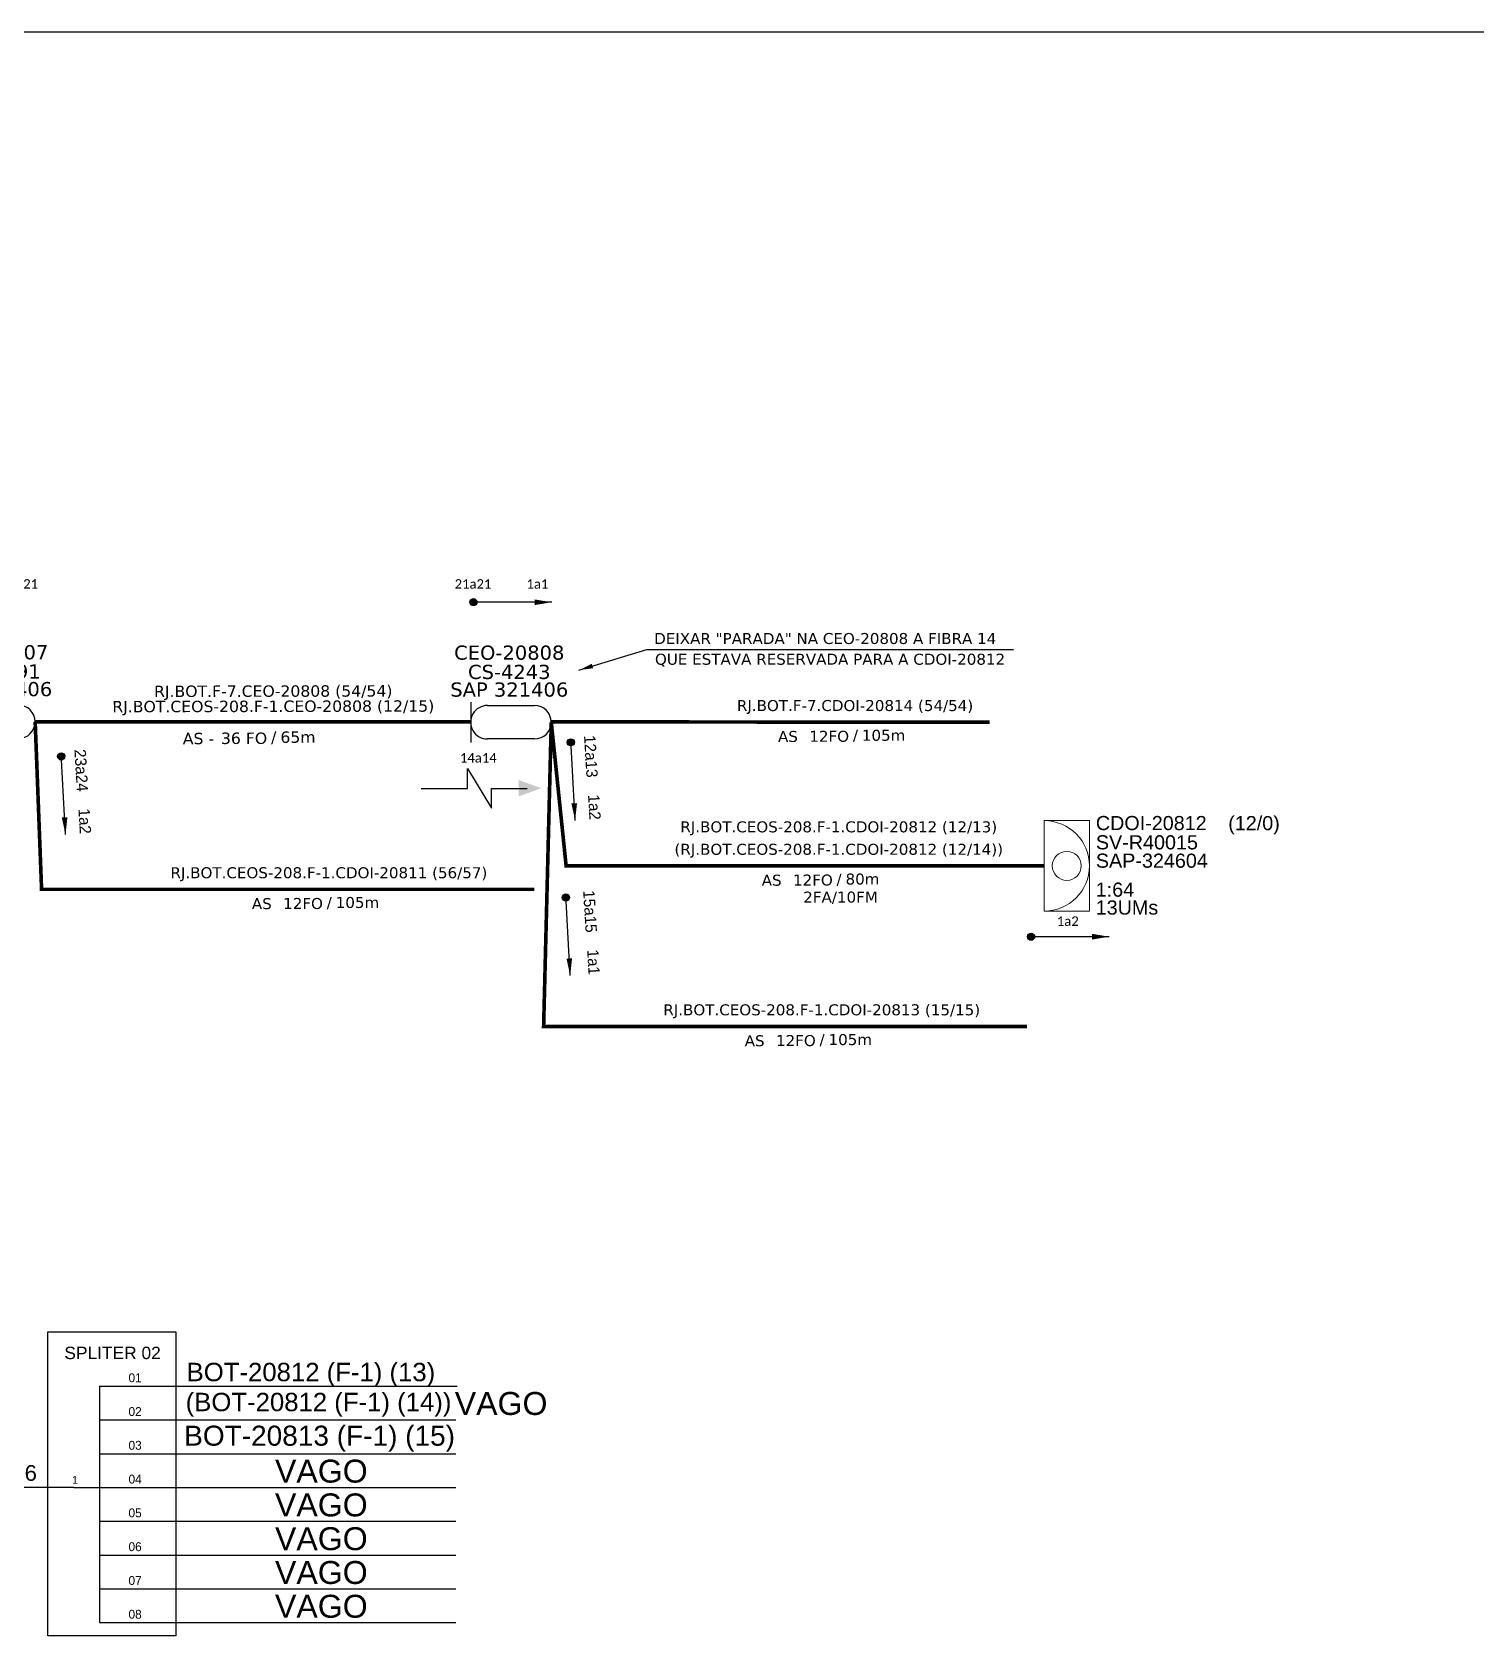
# Model space of a CAD drawing. Extents: x -4 to 837, y 1 to 595.
# Drawn here: x 278.9 to 483.4, y 368 to 595.3 of the extents above; entities that cross this region are included whole.
import ezdxf
from ezdxf.enums import TextEntityAlignment as Align

# ---------------------------------------------------------------- set-up
doc = ezdxf.new("R2010")
doc.units = 0
for name, color, linetype, lineweight in [("20.0-LEGENDA DOS CDO'S", 1, 'Continuous', 0), ('20.1-CDO_INTERIOR', 1, 'Continuous', 0), ('40.1-ETIQUETAS', 1, 'Continuous', 20)]:
    doc.layers.add(name, color=color, linetype=linetype, lineweight=lineweight)
for name, color, linetype in [('20.4-CEOS', 1, 'Continuous'), ('20.5-CEO', 1, 'Continuous'), ('CAP a instalar', 1, 'Continuous'), ('CEO', 1, 'Continuous'), ('label_cabos', 7, 'Continuous'), ('SETA', 7, 'Continuous'), ('Seta indicação do cabo', 7, 'Continuous'), ('UNIFILAR', 7, 'Continuous')]:
    doc.layers.add(name, color=color, linetype=linetype)
doc.styles.add('ARIAL', font='arial.ttf')
doc.styles.add('siredit', font='verdana.ttf')
doc.linetypes.add('FENCELINE1', pattern='A,0.25,-0.1,[133,ltypeshp.shx,S=0.1,R=0,X=-0.1,Y=0],-0.1,1', length=1.45)
doc.dimstyles.new('CC', dxfattribs={"dimtxt": 0.8, "dimasz": 2, "dimexe": 0.18, "dimexo": 0.0625, "dimgap": 0.09, "dimtad": 0, "dimdec": 0, "dimrnd": 1, "dimzin": 0, "dimdsep": 46, "dimtxsty": 'siredit', "dimblk": 'NONE', "dimcen": 0, "dimse1": 1, "dimse2": 1, "dimsd1": 1, "dimsd2": 1, "dimclrt": 7, "dimadec": 0, "dimazin": 0, "dimtfac": 1, "dimtdec": 0, "dimtofl": 0, "dimtmove": 0, "dimatfit": 3, "dimfxl": 0, "dimtolj": 1, "dimtzin": 0, "dimarcsym": 0})

# ---------------------------------------------------------------- blocks, each defined once
blk = doc.blocks.new('ETIQUETA_RS5F')
at = {"layer": '40.1-ETIQUETAS', "color": 0, "style": 'siredit'}
blk.add_text('/', height=1.5, dxfattribs=at).set_placement((1.579685439575144, -1.954241996242686), align=Align.MIDDLE_RIGHT)
for tag, p in [('ETIQUETA_R_PRIMARIA', (1.21386737562608, 4.104300005361878)), ('ETIQUETA_R_SECUNDARIA', (1.21386737562608, 2.104300005361878)), ('F_ATIVAS/F_MORTAS', (1.142685621933026, -4.244905073340547))]:
    blk.add_attdef(tag, text='', height=1.5, dxfattribs=at).set_placement(p, align=Align.MIDDLE_CENTER)
for tag, p in [('TIPO_CABO', (-6.584823890483392, -2.115119524236789)), ('CAP_CABO', (0.3972908086682878, -2.092994078243819))]:
    blk.add_attdef(tag, text='', height=1.5, dxfattribs=at).set_placement(p, align=Align.MIDDLE_RIGHT)
blk.add_attdef('METROS', text='', height=1.5, dxfattribs=at).set_placement((2.142685621933026, -1.954241996242686), align=Align.MIDDLE_LEFT)
for tag, p in [('FUSÃO_1', (0.8484388594359302, -8.387413705695522)), ('FUSÃO_2', (0.8484388594359302, -10.59879640730355)), ('FUSÃO_3', (0.8484388594359302, -12.93303376395936)), ('FUSÃO_4', (0.8484388594359302, -15.14441639748912)), ('FUSÃO_5', (0.8484388594359302, -17.15864981329581))]:
    blk.add_attdef(tag, text='', height=1.5, dxfattribs=at).set_placement(p, align=Align.CENTER)
blk = doc.blocks.new('CEO_CT_DRT')
at = {"layer": 'CEO', "color": 0}
for p, q in [((-1.556572805790523, 1.26366386849038), (1.800231245210768, 1.263663868485228)), ((1.800231245207015, -1.129532080615818), (-1.556572805794161, -1.129532080610666))]:
    blk.add_line(p, q, dxfattribs=at)
blk.add_lwpolyline([(-2.753170780331715, 1.509864701626281), (-2.753170780336148, -1.375732913765517)], dxfattribs=at)
for centre, start, end in [((-1.556572805792342, 0.06706589393089879), 89.9999999999088, 269.9999999999153), ((1.800231245208835, 0.06706589392574694), 269.9999999999153, 89.9999999999088)]:
    blk.add_arc(centre, 1.196597974541566, start, end, dxfattribs=at)
at = {"layer": 'CEO', "color": 7, "style": 'siredit'}
for tag, p in [('CEO_Nº', (0.1218292197103494, 5.60943270178463)), ('LOCAL', (0.1218292197103494, 4.233558394229366)), ('SAP', (0.1218292197103494, 2.974344253774319)), ('FIBRAS_RESERVA', (0.1218292197103494, -1.940784021336846))]:
    blk.add_attdef(tag, text='', height=1.013760000014873, dxfattribs=at).set_placement(p, align=Align.TOP_CENTER)
blk = doc.blocks.new('_None')
blk = doc.blocks.new('SETA 2')
at = {"layer": 'Seta indicação do cabo'}
h = blk.add_hatch(color=256, dxfattribs=at)
h.dxf.hatch_style = 1
h.paths.add_polyline_path([(348.9735608641431, 271.6477992349373, 1), (348.8483190563941, 271.6477992349373, 1)])
blk.add_circle((348.9109399602686, 271.6477992349373), 0.06262090387451735, dxfattribs=at)
blk.add_leader([(350.2792110521879, 271.6477992349373), (348.9735608641431, 271.6477992349373)], dimstyle='CC', override={"dimasz": 0.3}, dxfattribs=at)

msp = doc.modelspace()

# ---------------------------------------------------------------- linework, layer by layer
msp.add_line((837.1678530834569, 595.2585581838829), (-3.832146916543181, 595.2585581838829))
at = {"color": 7}
msp.add_lwpolyline([(340.5668059621069, 488.0749944071945), (340.5668059621069, 490.8876406640011), (343.9268982298938, 485.2685142861346), (343.9303213739147, 488.0749944071945)], dxfattribs=at)
msp.add_lwpolyline([(281.1027385267478, 411.0795500380609), (299.2374244153672, 411.0795500380609), (299.2374244153672, 367.9607175495912), (281.1027385267478, 367.9607175495912)], close=True, dxfattribs=at)
at = {"layer": '20.1-CDO_INTERIOR', "color": 1, "lineweight": 18}
msp.add_lwpolyline([(428.6511471811414, 470.6792844956003), (428.6511471811414, 483.5027047960272), (422.239437030928, 483.5027047960272), (422.239437030928, 470.6792844956003)], close=True, dxfattribs=at)
msp.add_circle((425.4452921060348, 477.0909946458138), 2.051747248068299, dxfattribs=at)
msp.add_arc((422.239437030928, 477.0909946458138), 6.411710150213431, 270, 90, dxfattribs=at)
at = {"layer": 'CAP a instalar', "color": 7, "linetype": 'FENCELINE1', "ltscale": 5, "const_width": 0.5132160000000001}
for points in [[(279.3011953319625, 497.5116496727751), (336.8114699714176, 497.5092530343968), (340.9998660186181, 497.5064306452932)], [(352.4127549178569, 497.4987399653992), (414.5333517879644, 497.4568794312618)]]:
    msp.add_lwpolyline(points, dxfattribs=at)
at = {"layer": 'CAP a instalar', "color": 8, "linetype": 'FENCELINE1', "ltscale": 5, "const_width": 0.5132160000000001}
for points in [[(350.0007005883577, 473.769132413187), (280.2070345952952, 473.769132413187), (279.3011953319625, 497.5116496727751)], [(419.8187513979249, 454.3424878489636), (351.3303164923007, 454.3424878489636), (352.4132255655878, 497.4514573081524)]]:
    msp.add_lwpolyline(points, dxfattribs=at)
at = {"layer": 'CAP a instalar', "color": 1, "linetype": 'FENCELINE1', "ltscale": 5, "const_width": 0.5132160000000001}
msp.add_lwpolyline([(422.2312763751551, 477.0942172610507), (354.5178309793426, 477.0942172610507), (352.4132255655878, 497.4514573081524)], dxfattribs=at)
at = {"layer": 'CEO', "color": 5}
for p, q in [((343.3745280716619, 499.8267559890676), (350.0379275879963, 499.8267555784937)), ((350.0379272952821, 495.0761593305606), (343.3745277789479, 495.0761597411345))]:
    msp.add_line(p, q, dxfattribs=at)
msp.add_lwpolyline([(340.9992299778261, 500.3154753122075), (340.999229624886, 494.5874407106638)], dxfattribs=at)
for centre, start, end in [((343.3745279253049, 497.4514578650832), 89.9999964696439, 269.9999964696505), ((350.0379274416391, 497.4514574545094), 269.9999964696505, 89.9999964696439)]:
    msp.add_arc(centre, 2.375298123948787, start, end, dxfattribs=at)
at = {"layer": 'label_cabos', "color": 7}
msp.add_lwpolyline([(365.9556287088731, 507.7530610891646), (417.9133673188735, 507.7530610891646)], dxfattribs=at)
at = {"layer": 'SETA', "color": 7}
for points in [[(333.9701003358684, 488.0749944071945), (340.5668059621069, 488.0749944071945)], [(343.9303213739147, 488.0749944071945), (349.0064919700089, 488.0749944071945)]]:
    msp.add_lwpolyline(points, dxfattribs=at)
msp.add_solid([(347.7998098126279, 489.2641699086466), (351.0044657160038, 488.0981397760961), (347.7998098126279, 486.9321096435351)], dxfattribs=at)
at = {"layer": 'UNIFILAR', "linetype": 'Continuous'}
for points in [[(288.4215772508811, 403.3673468152965), (288.4215772508811, 403.3673468152965), (288.4215772508811, 369.8470967560506)], [(284.7621578888144, 389.0015253613342), (288.4215772508811, 389.0015253613342)]]:
    msp.add_lwpolyline(points, dxfattribs=at)
at = {"layer": 'UNIFILAR', "color": 10, "linetype": 'Continuous'}
for points in [[(288.4215772508811, 403.3673468152965), (339.0669767276052, 403.3673468152965)], [(288.4215772508811, 398.5787396639757), (338.871201701259, 398.5787396639757)], [(288.4215772508811, 393.790132512655), (338.871201701259, 393.790132512655)], [(284.7621578888144, 389.0015253613342), (249.6239235945895, 389.0015253613342)], [(288.4215772508811, 389.0015253613342), (338.871201701259, 389.0015253613342)], [(288.4215772508811, 384.2129182100134), (338.871201701259, 384.2129182100134)], [(288.4215772508811, 379.4243110586926), (338.871201701259, 379.4243110586926)], [(288.4215772508811, 374.6357039073714), (338.871201701259, 374.6357039073714)], [(288.4215772508811, 369.8470967560506), (338.871201701259, 369.8470967560506)]]:
    msp.add_lwpolyline(points, dxfattribs=at)

# ---------------------------------------------------------------- block references
at = {"xscale": 8.102215271740521, "yscale": 8.102215271740521, "zscale": 8.102215271740521}
for p in [(-2485.566626840536, -1686.494407103407), (-2406.567465151516, -1733.895647802294)]:
    msp.add_blockref('SETA 2', p, dxfattribs=at)
at = {"xscale": 8.102215271740521, "yscale": 8.102215271740521, "zscale": 8.102215271740521, "rotation": 273.1851728483392}
for p in [(-1999.442596827653, 3194.893261039158), (-2071.636278328569, 3192.90220186728), (-2000.140776598366, 3172.906589897614)]:
    msp.add_blockref('SETA 2', p, dxfattribs=at)
at = {"layer": '20.4-CEOS', "color": 7}
ref = msp.add_blockref('CEO_CT_DRT', (273.3523612333502, 497.3785213733699), dxfattribs=dict(at, xscale=1.985042741576425, yscale=1.985042741576425, zscale=1.985042741576425, rotation=359.9999964697354))
ref.add_attrib('CEO_Nº', 'CEO-20807', dxfattribs={"layer": '20.5-CEO', "color": 7, "height": 2.012356929730043, "rotation": 359.9999964697333, "style": 'siredit'}).set_placement((273.3523619112256, 508.3803550138855), align=Align.TOP_CENTER)
ref.add_attrib('LOCAL', 'CS-15391', dxfattribs={"layer": '20.5-CEO', "color": 7, "height": 2.012356929730043, "rotation": 359.9999964697333, "style": 'siredit'}).set_placement((273.3523617429448, 505.6491857063561), align=Align.TOP_CENTER)
ref.add_attrib('SAP', 'SAP 321406', dxfattribs={"layer": '20.5-CEO', "color": 7, "height": 2.012356929730043, "rotation": 359.9999964697333, "style": 'siredit'}).set_placement((273.3523615889357, 503.1495918167525), align=Align.TOP_CENTER)
at = {"layer": '40.1-ETIQUETAS', "color": 7}
ref = msp.add_blockref('ETIQUETA_RS5F', (311.7622875777971, 497.4400572142608), dxfattribs=dict(at, xscale=1.077249996628496, yscale=1.077249996628496, zscale=1.077249996628496, rotation=0.1179917413874845))
ref.add_attrib('ETIQUETA_R_PRIMARIA', 'RJ.BOT.F-7.CEO-20808 (54/54)', dxfattribs={"color": 0, "height": 1.615874994942744, "rotation": 0.1179917413895224, "style": 'siredit'}).set_placement((313.0277665806494, 501.864029817235), align=Align.MIDDLE_CENTER)
ref.add_attrib('ETIQUETA_R_SECUNDARIA', 'RJ.BOT.CEOS-208.F-1.CEO-20808 (12/15)', dxfattribs={"color": 0, "height": 1.615874994942744, "rotation": 0.1179917413895224, "style": 'siredit'}).set_placement((313.0322034349598, 499.7095343924843), align=Align.MIDDLE_CENTER)
ref.add_attrib('TIPO_CABO', 'AS -', dxfattribs={"color": 0, "height": 1.615874994942744, "rotation": 0.1179917413895224, "style": 'siredit'}).set_placement((304.6404415838903, 495.1468735281915), align=Align.MIDDLE_RIGHT)
ref.add_attrib('CAP_CABO', '36 FO', dxfattribs={"color": 0, "height": 1.615874994942744, "rotation": 0.1179917413895224, "style": 'siredit'}).set_placement((312.161859587401, 495.1861974271246), align=Align.MIDDLE_RIGHT)
ref.add_attrib('METROS', '65m', dxfattribs={"color": 0, "height": 1.615874994942744, "rotation": 0.1179917413895224, "style": 'siredit'}).set_placement((314.0417743457949, 495.3395398212992), align=Align.MIDDLE_LEFT)
at = {"layer": 'CAP a instalar', "color": 7, "ltscale": 30}
ref = msp.add_blockref('ETIQUETA_RS5F', (394.2209637629636, 497.63079596533), dxfattribs=dict(at, xscale=1.038254564731536, yscale=1.038254564731536, zscale=1.038254564731536))
ref.add_attrib('ETIQUETA_R_SECUNDARIA', 'RJ.BOT.F-7.CDOI-20814 (54/54)', dxfattribs={"layer": '40.1-ETIQUETAS', "color": 0, "height": 1.55738184803359, "style": 'siredit'}).set_placement((395.4494117217516, 499.815595054954), align=Align.MIDDLE_CENTER)
ref.add_attrib('TIPO_CABO', 'AS', dxfattribs={"layer": '40.1-ETIQUETAS', "color": 0, "height": 1.55738184803359, "style": 'siredit'}).set_placement((387.3523849154939, 495.4347634630567), align=Align.MIDDLE_RIGHT)
ref.add_attrib('CAP_CABO', '12FO', dxfattribs={"layer": '40.1-ETIQUETAS', "color": 0, "height": 1.55738184803359, "style": 'siredit'}).set_placement((394.6015973735932, 495.4577353103668), align=Align.MIDDLE_RIGHT)
ref.add_attrib('METROS', '105m', dxfattribs={"layer": '40.1-ETIQUETAS', "color": 0, "height": 1.55738184803359, "style": 'siredit'}).set_placement((396.4137615055145, 495.6017952932402), align=Align.MIDDLE_LEFT)
at = {"layer": 'CAP a instalar', "color": 9, "linetype": 'FENCELINE1', "ltscale": 7}
ref = msp.add_blockref('ETIQUETA_RS5F', (319.6807166624674, 473.9354318179671), dxfattribs=dict(at, xscale=1.038254564731536, yscale=1.038254564731536, zscale=1.038254564731536))
ref.add_attrib('ETIQUETA_R_SECUNDARIA', 'RJ.BOT.CEOS-208.F-1.CDOI-20811 (56/57)', dxfattribs={"layer": '40.1-ETIQUETAS', "color": 0, "height": 1.55738184803359, "style": 'siredit'}).set_placement((320.9091646212553, 476.1202309075907), align=Align.MIDDLE_CENTER)
ref.add_attrib('TIPO_CABO', 'AS', dxfattribs={"layer": '40.1-ETIQUETAS', "color": 0, "height": 1.55738184803359, "style": 'siredit'}).set_placement((312.8121378149977, 471.7393993156938), align=Align.MIDDLE_RIGHT)
ref.add_attrib('CAP_CABO', '12FO', dxfattribs={"layer": '40.1-ETIQUETAS', "color": 0, "height": 1.55738184803359, "style": 'siredit'}).set_placement((320.061350273097, 471.762371163004), align=Align.MIDDLE_RIGHT)
ref.add_attrib('METROS', '105m', dxfattribs={"layer": '40.1-ETIQUETAS', "color": 0, "height": 1.55738184803359, "style": 'siredit'}).set_placement((321.8735144050183, 471.9064311458774), align=Align.MIDDLE_LEFT)
ref = msp.add_blockref('ETIQUETA_RS5F', (389.4987674720346, 454.5087872537438), dxfattribs=dict(at, xscale=1.038254564731536, yscale=1.038254564731536, zscale=1.038254564731536))
ref.add_attrib('ETIQUETA_R_SECUNDARIA', 'RJ.BOT.CEOS-208.F-1.CDOI-20813 (15/15)', dxfattribs={"layer": '40.1-ETIQUETAS', "color": 0, "height": 1.55738184803359, "style": 'siredit'}).set_placement((390.7272154308226, 456.6935863433673), align=Align.MIDDLE_CENTER)
ref.add_attrib('TIPO_CABO', 'AS', dxfattribs={"layer": '40.1-ETIQUETAS', "color": 0, "height": 1.55738184803359, "style": 'siredit'}).set_placement((382.6301886245649, 452.3127547514705), align=Align.MIDDLE_RIGHT)
ref.add_attrib('CAP_CABO', '12FO', dxfattribs={"layer": '40.1-ETIQUETAS', "color": 0, "height": 1.55738184803359, "style": 'siredit'}).set_placement((389.8794010826642, 452.3357265987806), align=Align.MIDDLE_RIGHT)
ref.add_attrib('METROS', '105m', dxfattribs={"layer": '40.1-ETIQUETAS', "color": 0, "height": 1.55738184803359, "style": 'siredit'}).set_placement((391.6915652145855, 452.479786581654), align=Align.MIDDLE_LEFT)

# ---------------------------------------------------------------- texts
at = {"color": 1, "style": 'ARIAL'}
for s, height, p in [('BOT-20812 (F-1) (13)', 2.607747666890053, (300.7513713921311, 404.0563838634903)), ('VAGO', 3.253218884271462, (338.7422353967899, 399.2774269970512))]:
    msp.add_text(s, height=height, dxfattribs=at).set_placement(p)
at = {"color": 3, "style": 'ARIAL'}
msp.add_text('(BOT-20812 (F-1) (14))', height=2.607747666890053, dxfattribs=at).set_placement((300.6173098278651, 399.8060765030014))
at = {"color": 7, "style": 'ARIAL'}
for s, height, p in [('BOT-20813 (F-1) (15)', 2.840442290326002, (300.4095855300803, 394.9185484665787)), ('VAGO', 3.253218884271462, (313.2737785813362, 389.690562409528)), ('VAGO', 3.253218884271462, (313.2737785813362, 384.9019552582072)), ('VAGO', 3.253218884271462, (313.2737785813362, 380.1133481068864)), ('VAGO', 3.253218884271462, (313.2737785813362, 375.3247409555656)), ('VAGO', 3.253218884271462, (313.2737785813362, 370.5361338042449))]:
    msp.add_text(s, height=height, dxfattribs=at).set_placement(p)
at = {"char_height": 1.335203932720911, "width": 22.57277104483394, "attachment_point": 5}
for s, insert in [('\\C7;\\fCalibri|b0|i0|c0|p34;12a15+21a21', (273.9808378024155, 517.0479114216218)), ('\\C7;\\fCalibri|b0|i0|c0|p34;21a21', (341.3267998413631, 517.0449057302685)), ('\\C7;\\fCalibri|b0|i0|c0|p34;1a1', (350.4556145477882, 517.0449057302685)), ('{\\fCalibri|b0|i0|c0|p34;\\C7;14a14}', (342.0791000843711, 492.3958334438548)), ('{\\fCalibri|b0|i0|c0|p34;\\C7;1a2}', (425.5837062465236, 469.2548020080703))]:
    msp.add_mtext(s, dxfattribs=dict(at, insert=insert))
at = {"char_height": 1.615581725185059, "width": 2.616073445455895, "attachment_point": 1, "rotation": 273.4000374123511}
for s, insert in [('23a24', (286.4673364132581, 493.6726650058727)), ('12a13', (358.6610179141745, 495.6637241777503)), ('1a2', (359.2273319967576, 487.2644318137695)), ('1a2', (287.0336504958413, 485.2733726418919)), ('15a15', (358.5424396819063, 473.6872502881802)), ('1a1', (359.1087537644894, 465.2879579241999))]:
    msp.add_mtext(s, dxfattribs=dict(at, insert=insert))
at = {"color": 1, "insert": (283.4312993988785, 408.949912403828), "char_height": 1.759968713583941, "width": 17.3454740478151, "attachment_point": 1, "style": 'ARIAL'}
msp.add_mtext('SPLITER 02', dxfattribs=at)
at = {"lineweight": 0, "attachment_point": 1}
for s, insert, char_height, width in [('01', (292.5210104770032, 405.1779819859717), 1.257193138243198, 1.873209052032898), ('02', (292.5210104770032, 400.3893748346509), 1.257193138243198, 1.873209052032898), ('03', (292.5210104770032, 395.6007676833301), 1.257193138243198, 1.873209052032898), ('1', (284.5308869054334, 390.6252307904019), 1.109518794573517, 1.653175304710971), ('04', (292.5210104770032, 390.8121605320093), 1.257193138243198, 1.873209052032898), ('05', (292.5210104770032, 386.0235533806886), 1.257193138243198, 1.873209052032898), ('06', (292.5210104770032, 381.2349462293678), 1.257193138243198, 1.873209052032898), ('07', (292.5210104770032, 376.446339078047), 1.257193138243198, 1.873209052032898), ('08', (292.5210104770032, 371.6577319267262), 1.257193138243198, 1.873209052032898)]:
    msp.add_mtext(s, dxfattribs=dict(at, insert=insert, char_height=char_height, width=width))
at = {"color": 7, "insert": (254.2295992430062, 392.1730069049599), "char_height": 2.233815126879264, "width": 29.86156649652918, "attachment_point": 1, "style": 'ARIAL'}
msp.add_mtext('FIBRA FÍSICA: 46', dxfattribs=at)
at = {"layer": "20.0-LEGENDA DOS CDO'S", "color": 1, "style": 'ARIAL'}
for s, p in [('CDOI-20812', (429.5593600086127, 482.1620269948603)), ('SV-R40015', (429.5643264714276, 479.4326893961144)), ('1:64', (429.5398263414871, 472.7267223982104)), ('13UMs', (429.5386045873164, 470.1893384347013))]:
    msp.add_text(s, height=2.002333591832269, rotation=359.9724119935521, dxfattribs=at).set_placement(p)
for s, p in [('        (12/0)', (448.8600993907049, 482.1527336580313)), (' SAP-324604', (437.1047814311951, 476.8281209756219))]:
    msp.add_text(s, height=2.002333591832269, rotation=359.9724119935521, dxfattribs=at).set_placement(p, align=Align.CENTER)
at = {"layer": '20.5-CEO', "color": 5, "style": 'siredit'}
for s, p in [('CEO-20808', (346.4643921448509, 508.3201626492628)), ('CS-4243', (346.4643919765701, 505.5889933417334)), ('SAP 321406', (346.464391822561, 503.0893994521298))]:
    msp.add_text(s, height=2.012356929730043, rotation=359.9999964697333, dxfattribs=at).set_placement(p, align=Align.TOP_CENTER)
at = {"layer": '40.1-ETIQUETAS', "color": 1, "style": 'siredit'}
for s, p in [('DEIXAR "PARADA" NA CEO-20808 A FIBRA 14 ', (391.5669601803722, 509.3155274633491)), ('QUE ESTAVA RESERVADA PARA A CDOI-20812 ', (392.2455309624585, 506.3789323297651)), ('RJ.BOT.CEOS-208.F-1.CDOI-20812 (12/13)', (393.1397404080528, 482.6239655339346))]:
    msp.add_text(s, height=1.55738184803359, dxfattribs=at).set_placement(p, align=Align.MIDDLE_CENTER)
at = {"layer": '40.1-ETIQUETAS', "color": 5, "style": 'siredit'}
msp.add_text('(RJ.BOT.CEOS-208.F-1.CDOI-20812 (12/14))', height=1.55738184803359, dxfattribs=at).set_placement((393.1397404080528, 479.445315755454), align=Align.MIDDLE_CENTER)
at = {"layer": '40.1-ETIQUETAS', "color": 1, "style": 'siredit'}
for s, height, p in [('AS', 1.55738184803359, (385.0427136017951, 475.0644841635567)), ('12FO', 1.55738184803359, (392.2919260598944, 475.0874560108668)), ('/', 1.557381847097305, (393.5514080677436, 475.2315159926409)), ('2FA/10FM', 1.557381847097305, (398.6725117949924, 472.6661971412335))]:
    msp.add_text(s, height=height, dxfattribs=at).set_placement(p, align=Align.MIDDLE_RIGHT)
msp.add_text('80m', height=1.55738184803359, dxfattribs=at).set_placement((394.1040901918157, 475.2315159937402), align=Align.MIDDLE_LEFT)

# ---------------------------------------------------------------- leaders
at = {"layer": 'label_cabos', "color": 7}
msp.add_leader([(356.3350738308324, 504.8377414291514), (365.9556287088731, 507.7530610891646)], dimstyle='CC', override={"dimgap": 0.09, "dimtad": 0}, dxfattribs=at)

doc.saveas('drawing.dxf')
